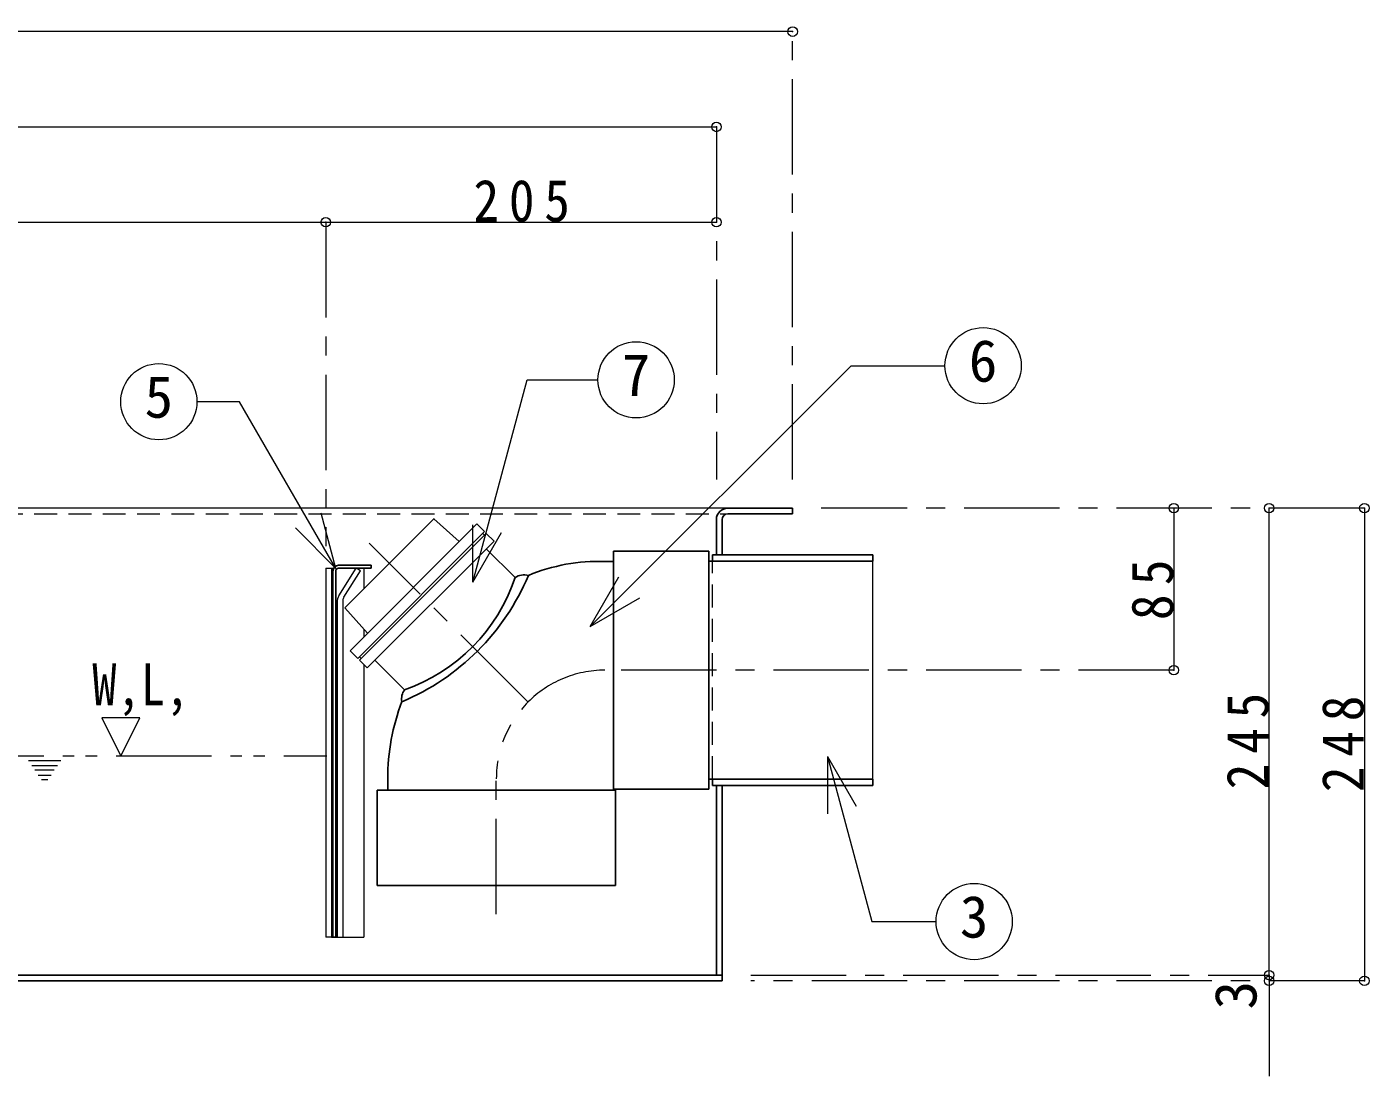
# Model space of a CAD drawing. Units: millimetres at full size, sheet at 1:10. Extents: x -2125 to 1925, y -1405 to 1405.
# Drawn here: x -239 to 466, y -1060 to -509 of the extents above; entities that cross this region are included whole.
import ezdxf
from ezdxf.enums import TextEntityAlignment as Align

# ---------------------------------------------------------------- set-up
doc = ezdxf.new("R2010")
doc.units = ezdxf.units.MM
doc.header["$LTSCALE"] = 10
doc.header["$PDMODE"] = 32
doc.header["$PDSIZE"] = 5
for name, pattern in [('CHAIN1', [8, 5, -1, 1, -1]), ('DASHED1', [1.8, 1.2, -0.6]), ('DOUBLE_CHAIN1', [8.8, 5, -1, 0.6, -0.6, 0.6, -1])]:
    doc.linetypes.add(name, pattern=pattern)
doc.layers.add('0-A', color=4, linetype='Continuous', lineweight=9)
doc.styles.add('ＭＳ ゴシック', font='')
doc.styles.get('ＭＳ ゴシック').set_extended_font_data('MS Gothic')

msp = doc.modelspace()

# ---------------------------------------------------------------- linework, layer by layer
at = {"layer": '0-A'}
for p, q in [((163.2, -511.98), (-1116.8, -511.98)), ((-1076.8, -561.98), (123.2, -561.98)), ((-481.8, -611.98), (-81.8, -611.98)), ((-81.8, -611.98), (123.2, -611.98)), ((129.2, -761.98), (-1073.8, -761.98)), ((363.2, -761.98), (363.2, -846.98)), ((413.2, -1006.98), (413.2, -761.98)), ((463.2, -761.98), (463.2, -1009.98)), ((-78.8, -793.48), (-77.64, -793.48)), ((-61.8, -793.48), (-61.8, -804.26)), ((-61.8, -825.56), (-61.8, -829.51)), ((-61.8, -844.01), (-61.8, -986.98)), ((-199.31, -872.03), (-189.31, -892.03)), ((-179.31, -872.03), (-199.31, -872.03)), ((-189.31, -892.03), (-179.31, -872.03)), ((-78.8, -986.98), (-78.05, -986.98)), ((-76.55, -986.98), (-75.8, -986.98)), ((-72.8, -986.98), (-61.8, -986.98)), ((413.2, -1006.98), (413.2, -1059.98))]:
    msp.add_line(p, q, dxfattribs=at)
at = {"layer": '0-A', "linetype": 'CHAIN1'}
for p, q in [((163.2, -746.98), (163.2, -511.98)), ((123.2, -561.98), (123.2, -746.98)), ((-81.8, -611.98), (-81.8, -781.98)), ((463.2, -761.98), (178.2, -761.98)), ((24.35, -863.73), (-59.07, -780.32)), ((363.2, -846.98), (64.7, -846.98)), ((7.7, -974.98), (7.7, -903.98)), ((141.2, -1006.98), (413.2, -1006.98)), ((463.2, -1009.98), (141.2, -1009.98))]:
    msp.add_line(p, q, dxfattribs=at)
at = {"layer": '0-A', "color": 7, "lineweight": 18}
for p, q in [((57.01, -824.08), (193.84, -687.25)), ((193.84, -687.25), (243.13, -687.25)), ((-4.62, -800.79), (23.81, -694.67)), ((23.81, -694.67), (61.05, -694.67)), ((-76.51, -793.61), (-84.27, -764.63)), ((-76.51, -793.61), (-97.72, -772.39)), ((-4.62, -800.79), (-4.62, -770.79)), ((-4.62, -800.79), (10.38, -774.81)), ((-81.8, -793.48), (-78.8, -793.48)), ((-81.8, -793.48), (-81.8, -986.98)), ((-74.88, -808.02), (-65.8, -793.49)), ((205.2, -904.13), (205.2, -789.83)), ((57.01, -824.08), (72.01, -798.1)), ((57.01, -824.08), (83, -809.08)), ((-72.8, -810.34), (-72.8, -986.98)), ((181.54, -892.29), (204.74, -978.89)), ((181.54, -892.29), (181.54, -922.29)), ((181.54, -892.29), (196.54, -918.27)), ((204.74, -978.89), (238.45, -978.89))]:
    msp.add_line(p, q, dxfattribs=at)
at = {"layer": '0-A', "color": 7, "linetype": 'DASHED1', "lineweight": 18}
for p, q in [((-1116.8, -764.98), (129.2, -764.98)), ((121.2, -904.13), (121.2, -789.83))]:
    msp.add_line(p, q, dxfattribs=at)
at = {"layer": '0-A', "color": 5, "lineweight": 25}
for p, q in [((163.2, -761.98), (129.2, -761.98)), ((129.2, -764.98), (163.2, -764.98)), ((163.2, -764.98), (163.2, -761.98)), ((-69.04, -836.76), (-2.52, -770.23)), ((-64.99, -840.82), (1.54, -774.29)), ((1.54, -774.29), (-2.52, -770.23)), ((123.2, -767.98), (123.2, -786.48)), ((126.2, -767.98), (126.2, -786.48)), ((-64.08, -841.72), (2.44, -775.2)), ((-60.03, -845.78), (6.5, -779.25)), ((1.54, -776.1), (0.64, -775.2)), ((6.5, -779.25), (2.44, -775.2)), ((17.54, -798.41), (2.44, -783.31)), ((69.2, -784.48), (119.2, -784.48)), ((69.2, -909.48), (69.2, -784.48)), ((119.2, -909.48), (119.2, -784.48)), ((121.2, -786.48), (121.2, -789.83)), ((205.2, -786.48), (121.2, -786.48)), ((205.2, -786.48), (205.2, -789.83)), ((-78.05, -794.98), (-78.05, -986.98)), ((-76.55, -794.98), (-76.55, -986.98)), ((-58.05, -791.98), (-75.05, -791.98)), ((-75.05, -793.48), (-58.05, -793.48)), ((-58.05, -791.98), (-58.05, -793.48)), ((69.2, -789.98), (64.7, -789.98)), ((205.2, -789.83), (119.2, -789.83)), ((-71.85, -814.31), (-59.93, -827.64)), ((-64.99, -840.82), (-69.04, -836.76)), ((-63.18, -840.82), (-64.08, -839.91)), ((-60.03, -845.78), (-64.08, -841.72)), ((-40.46, -857.22), (-55.97, -841.72)), ((-49.3, -909.98), (-49.3, -903.98)), ((205.2, -904.13), (119.2, -904.13)), ((121.2, -904.13), (121.2, -907.48)), ((205.2, -907.48), (121.2, -907.48)), ((123.2, -907.48), (123.2, -1006.98)), ((126.2, -907.48), (126.2, -1009.98)), ((205.2, -904.13), (205.2, -907.48)), ((-54.8, -909.98), (70.2, -909.98)), ((-54.8, -959.98), (-54.8, -909.98)), ((69.2, -909.48), (119.2, -909.48)), ((70.2, -959.98), (70.2, -909.98)), ((-54.8, -959.98), (70.2, -959.98)), ((-78.05, -986.98), (-76.55, -986.98)), ((-1079.8, -1006.98), (126.2, -1006.98)), ((126.2, -1009.98), (-1079.8, -1009.98))]:
    msp.add_line(p, q, dxfattribs=at)
at = {"layer": '0-A', "linetype": 'DOUBLE_CHAIN1'}
for p, q in [((-1071.8, -891.98), (-81.3, -891.98)), ((-220.88, -894.53), (-237.75, -894.53)), ((-236.06, -897.03), (-222.57, -897.03)), ((-224.26, -899.53), (-234.37, -899.53)), ((-232.69, -902.03), (-225.94, -902.03)), ((-227.63, -904.53), (-231, -904.53))]:
    msp.add_line(p, q, dxfattribs=at)
at = {"layer": '0-A', "color": 7, "lineweight": 18}
for points in [[(-76.51, -793.61), (-127, -706.14), (-149.37, -706.14)], [(-78.8, -793.48), (-78.8, -986.98), (-81.8, -986.98)], [(-72.34, -808.75), (-63.65, -794.84), (-65.8, -793.49)], [(-75.8, -811.2), (-75.8, -986.98), (-72.8, -986.98)]]:
    msp.add_lwpolyline(points, dxfattribs=at)
at = {"layer": '0-A', "color": 5, "lineweight": 25}
msp.add_lwpolyline([(-71.85, -814.31), (-25.07, -767.53), (-11.74, -779.45)], dxfattribs=at)
at = {"layer": '0-A', "color": 7, "lineweight": 18}
for centre in [(263.13, -687.25), (81.05, -694.67), (-169.37, -706.14), (258.45, -978.89)]:
    msp.add_circle(centre, 20, dxfattribs=at)
at = {"layer": '0-A', "color": 5, "lineweight": 25}
for centre, radius, start, end in [((129.2, -767.98), 6, 90, 180), ((129.2, -767.98), 3, 90, 180), ((-75.05, -794.98), 3, 90, 180), ((-75.05, -794.98), 1.5, 90, 180), ((61.28, -885.19), 95.27, 87.94312, 112.68784), ((-89.57, -749.28), 123.8, 292.66093, 337.17774), ((-71.06, -769.04), 93.34, 289.13847, 341.66053), ((22.26, -805.49), 8.5, 74.44512, 123.70208), ((-33.48, -862.09), 8.52, 145.12625, 189.60703), ((64.7, -903.98), 114, 159.20771, 180)]:
    msp.add_arc(centre, radius, start, end, dxfattribs=at)
at = {"layer": '0-A', "color": 7, "lineweight": 18}
for centre, radius in [((-69.8, -811.2), 6), ((-69.8, -810.34), 3)]:
    msp.add_arc(centre, radius, 148, 180, dxfattribs=at)
at = {"layer": '0-A', "linetype": 'CHAIN1'}
msp.add_arc((64.7, -903.98), 57, 90, 180, dxfattribs=at)
at = {"layer": '0-A'}
for p in [(163.2, -511.98), (123.2, -561.98), (-81.8, -611.98), (123.2, -611.98), (363.2, -761.98), (413.2, -761.98), (463.2, -761.98), (363.2, -846.98), (413.2, -1006.98), (413.2, -1009.98), (463.2, -1009.98)]:
    msp.add_point(p, dxfattribs=at)

# ---------------------------------------------------------------- texts
at = {"layer": '0-A', "color": 7, "style": 'ＭＳ ゴシック'}
for s, p in [('6', (255.63, -702.25)), ('7', (73.55, -709.67)), ('5', (-176.87, -721.14)), ('3', (250.95, -993.89))]:
    msp.add_text(s, height=21.99, dxfattribs=at).set_placement(p, align=Align.BOTTOM_LEFT)
at = {"layer": '0-A', "color": 7, "style": 'ＭＳ ゴシック', "width": 0.85}
msp.add_text('W,L,', height=21.99, dxfattribs=at).set_placement((-204.31, -872.03), align=Align.BOTTOM_LEFT)
at = {"layer": '0-A', "color": 7, "style": 'ＭＳ ゴシック'}
msp.add_text('3', height=21.99, rotation=90, dxfattribs=at).set_placement((413.2, -1024.98), align=Align.BOTTOM_LEFT)
at = {"layer": '0-A', "color": 7, "insert": (-4.3, -611.98), "char_height": 21.99, "attachment_point": 7, "style": 'ＭＳ ゴシック'}
msp.add_mtext('\\T1.38;\\W0.9;205', dxfattribs=at)
at = {"layer": '0-A', "color": 7, "char_height": 21.99, "attachment_point": 7, "rotation": 90, "style": 'ＭＳ ゴシック'}
for s, insert in [('\\T1.36;\\W0.9;85', (363.2, -820.73)), ('\\T1.38;\\W0.9;245', (413.2, -909.48)), ('\\T1.38;\\W0.9;248', (463.2, -910.98))]:
    msp.add_mtext(s, dxfattribs=dict(at, insert=insert))

doc.saveas('drawing.dxf')
